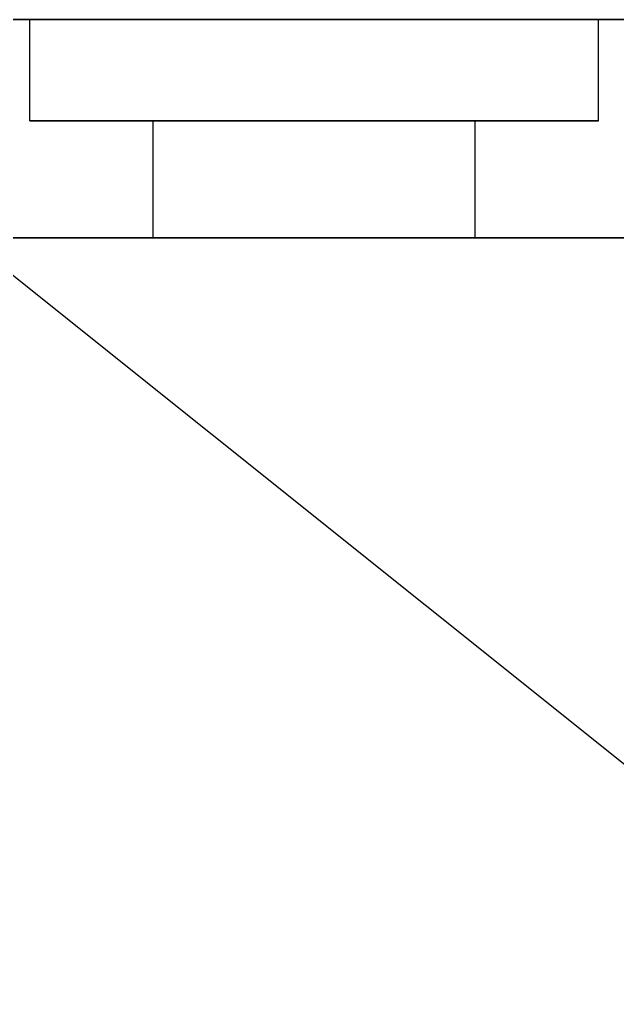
# Model space of a CAD drawing. Header units: inches. Extents: x 0.5 to 33.5, y 0.5 to 21.5.
# Drawn here: x 11.798 to 12.208, y 11.125 to 11.792 of the extents above; entities that cross this region are included whole.
import ezdxf

# ---------------------------------------------------------------- set-up
doc = ezdxf.new("R2010")
doc.units = ezdxf.units.IN
doc.header["$MEASUREMENT"] = 0

msp = doc.modelspace()

# ---------------------------------------------------------------- linework, layer by layer
at = {"layer": 'ANNOTATION'}
msp.add_line((11.57322, 11.79167), (12.40656, 11.125), dxfattribs=at)
at = {"layer": 'OUTLINE'}
for p, q in [((15.75, 11.79167), (11.75, 11.79167)), ((11.75, 11.79167), (15.75, 11.79167)), ((11.8047, 11.79167), (11.80494, 11.79167)), ((11.80494, 11.79167), (11.8047, 11.79167)), ((11.80494, 11.79167), (11.8047, 11.79167)), ((11.8047, 11.72192), (11.8047, 11.79167)), ((11.8047, 11.79167), (11.80494, 11.79167)), ((11.8047, 11.72192), (11.8047, 11.79167)), ((11.80494, 11.79167), (11.80564, 11.79167)), ((11.80564, 11.79167), (11.80494, 11.79167)), ((11.80564, 11.79167), (11.80494, 11.79167)), ((11.80494, 11.79167), (11.80564, 11.79167)), ((11.80564, 11.79167), (11.80681, 11.79167)), ((11.80681, 11.79167), (11.80564, 11.79167)), ((11.80681, 11.79167), (11.80564, 11.79167)), ((11.80564, 11.79167), (11.80681, 11.79167)), ((11.80681, 11.79167), (11.80845, 11.79167)), ((11.80845, 11.79167), (11.80681, 11.79167)), ((11.80845, 11.79167), (11.80681, 11.79167)), ((11.80681, 11.79167), (11.80845, 11.79167)), ((11.80845, 11.79167), (11.81055, 11.79167)), ((11.81055, 11.79167), (11.80845, 11.79167)), ((11.81055, 11.79167), (11.80845, 11.79167)), ((11.80845, 11.79167), (11.81055, 11.79167)), ((11.81055, 11.79167), (11.81311, 11.79167)), ((11.81311, 11.79167), (11.81055, 11.79167)), ((11.81311, 11.79167), (11.81055, 11.79167)), ((11.81055, 11.79167), (11.81311, 11.79167)), ((11.81311, 11.79167), (11.81612, 11.79167)), ((11.81612, 11.79167), (11.81311, 11.79167)), ((11.81612, 11.79167), (11.81311, 11.79167)), ((11.81311, 11.79167), (11.81612, 11.79167)), ((11.81612, 11.79167), (11.81957, 11.79167)), ((11.81957, 11.79167), (11.81612, 11.79167)), ((11.81957, 11.79167), (11.81612, 11.79167)), ((11.81612, 11.79167), (11.81957, 11.79167)), ((11.81957, 11.79167), (11.82345, 11.79167)), ((11.82345, 11.79167), (11.81957, 11.79167)), ((11.82345, 11.79167), (11.81957, 11.79167)), ((11.81957, 11.79167), (11.82345, 11.79167)), ((11.82345, 11.79167), (11.82776, 11.79167)), ((11.82776, 11.79167), (11.82345, 11.79167)), ((11.82776, 11.79167), (11.82345, 11.79167)), ((11.82345, 11.79167), (11.82776, 11.79167)), ((11.82776, 11.79167), (11.83249, 11.79167)), ((11.83249, 11.79167), (11.82776, 11.79167)), ((11.83249, 11.79167), (11.82776, 11.79167)), ((11.82776, 11.79167), (11.83249, 11.79167)), ((11.83249, 11.79167), (11.83761, 11.79167)), ((11.83761, 11.79167), (11.83249, 11.79167)), ((11.83761, 11.79167), (11.83249, 11.79167)), ((11.83249, 11.79167), (11.83761, 11.79167)), ((11.83761, 11.79167), (11.84313, 11.79167)), ((11.84313, 11.79167), (11.83761, 11.79167)), ((11.84313, 11.79167), (11.83761, 11.79167)), ((11.83761, 11.79167), (11.84313, 11.79167)), ((11.84313, 11.79167), (11.84903, 11.79167)), ((11.84903, 11.79167), (11.84313, 11.79167)), ((11.84903, 11.79167), (11.84313, 11.79167)), ((11.84313, 11.79167), (11.84903, 11.79167)), ((11.84903, 11.79167), (11.85529, 11.79167)), ((11.85529, 11.79167), (11.84903, 11.79167)), ((11.85529, 11.79167), (11.84903, 11.79167)), ((11.84903, 11.79167), (11.85529, 11.79167)), ((11.85529, 11.79167), (11.8619, 11.79167)), ((11.8619, 11.79167), (11.85529, 11.79167)), ((11.8619, 11.79167), (11.85529, 11.79167)), ((11.85529, 11.79167), (11.8619, 11.79167)), ((11.8619, 11.79167), (11.86884, 11.79167)), ((11.86884, 11.79167), (11.8619, 11.79167)), ((11.86884, 11.79167), (11.8619, 11.79167)), ((11.8619, 11.79167), (11.86884, 11.79167)), ((11.86884, 11.79167), (11.8761, 11.79167)), ((11.8761, 11.79167), (11.86884, 11.79167)), ((11.8761, 11.79167), (11.86884, 11.79167)), ((11.86884, 11.79167), (11.8761, 11.79167)), ((11.8761, 11.79167), (11.88366, 11.79167)), ((11.88366, 11.79167), (11.8761, 11.79167)), ((11.88366, 11.79167), (11.8761, 11.79167)), ((11.8761, 11.79167), (11.88366, 11.79167)), ((11.88366, 11.79167), (11.8915, 11.79167)), ((11.8915, 11.79167), (11.88366, 11.79167)), ((11.8915, 11.79167), (11.88366, 11.79167)), ((11.88366, 11.79167), (11.8915, 11.79167)), ((11.8915, 11.79167), (11.8996, 11.79167)), ((11.8996, 11.79167), (11.8915, 11.79167)), ((11.8996, 11.79167), (11.8915, 11.79167)), ((11.8915, 11.79167), (11.8996, 11.79167)), ((11.8996, 11.79167), (11.90794, 11.79167)), ((11.90794, 11.79167), (11.8996, 11.79167)), ((11.90794, 11.79167), (11.8996, 11.79167)), ((11.8996, 11.79167), (11.90794, 11.79167)), ((11.90794, 11.79167), (11.9165, 11.79167)), ((11.9165, 11.79167), (11.90794, 11.79167)), ((11.9165, 11.79167), (11.90794, 11.79167)), ((11.90794, 11.79167), (11.9165, 11.79167)), ((11.9165, 11.79167), (11.92526, 11.79167)), ((11.92526, 11.79167), (11.9165, 11.79167)), ((11.92526, 11.79167), (11.9165, 11.79167)), ((11.9165, 11.79167), (11.92526, 11.79167)), ((11.92526, 11.79167), (11.93421, 11.79167)), ((11.93421, 11.79167), (11.92526, 11.79167)), ((11.93421, 11.79167), (11.92526, 11.79167)), ((11.92526, 11.79167), (11.93421, 11.79167)), ((11.93421, 11.79167), (11.94331, 11.79167)), ((11.94331, 11.79167), (11.93421, 11.79167)), ((11.94331, 11.79167), (11.93421, 11.79167)), ((11.93421, 11.79167), (11.94331, 11.79167)), ((11.94331, 11.79167), (11.95255, 11.79167)), ((11.95255, 11.79167), (11.94331, 11.79167)), ((11.95255, 11.79167), (11.94331, 11.79167)), ((11.94331, 11.79167), (11.95255, 11.79167)), ((11.95255, 11.79167), (11.9619, 11.79167)), ((11.9619, 11.79167), (11.95255, 11.79167)), ((11.9619, 11.79167), (11.95255, 11.79167)), ((11.95255, 11.79167), (11.9619, 11.79167)), ((11.9619, 11.79167), (11.97134, 11.79167)), ((11.97134, 11.79167), (11.9619, 11.79167)), ((11.97134, 11.79167), (11.9619, 11.79167)), ((11.9619, 11.79167), (11.97134, 11.79167)), ((11.97134, 11.79167), (11.98086, 11.79167)), ((11.98086, 11.79167), (11.97134, 11.79167)), ((11.98086, 11.79167), (11.97134, 11.79167)), ((11.97134, 11.79167), (11.98086, 11.79167)), ((11.98086, 11.79167), (11.99042, 11.79167)), ((11.99042, 11.79167), (11.98086, 11.79167)), ((11.99042, 11.79167), (11.98086, 11.79167)), ((11.98086, 11.79167), (11.99042, 11.79167)), ((11.99042, 11.79167), (12, 11.79167)), ((12, 11.79167), (11.99042, 11.79167)), ((12, 11.79167), (11.99042, 11.79167)), ((11.99042, 11.79167), (12, 11.79167)), ((12, 11.79167), (12.00958, 11.79167)), ((12.00958, 11.79167), (12, 11.79167)), ((12.00958, 11.79167), (12, 11.79167)), ((12, 11.79167), (12.00958, 11.79167)), ((12.00958, 11.79167), (12.01914, 11.79167)), ((12.01914, 11.79167), (12.00958, 11.79167)), ((12.01914, 11.79167), (12.00958, 11.79167)), ((12.00958, 11.79167), (12.01914, 11.79167)), ((12.01914, 11.79167), (12.02866, 11.79167)), ((12.02866, 11.79167), (12.01914, 11.79167)), ((12.02866, 11.79167), (12.01914, 11.79167)), ((12.01914, 11.79167), (12.02866, 11.79167)), ((12.02866, 11.79167), (12.0381, 11.79167)), ((12.0381, 11.79167), (12.02866, 11.79167)), ((12.0381, 11.79167), (12.02866, 11.79167)), ((12.02866, 11.79167), (12.0381, 11.79167)), ((12.0381, 11.79167), (12.04745, 11.79167)), ((12.04745, 11.79167), (12.0381, 11.79167)), ((12.04745, 11.79167), (12.0381, 11.79167)), ((12.0381, 11.79167), (12.04745, 11.79167)), ((12.04745, 11.79167), (12.05669, 11.79167)), ((12.05669, 11.79167), (12.04745, 11.79167)), ((12.05669, 11.79167), (12.04745, 11.79167)), ((12.04745, 11.79167), (12.05669, 11.79167)), ((12.05669, 11.79167), (12.06579, 11.79167)), ((12.06579, 11.79167), (12.05669, 11.79167)), ((12.06579, 11.79167), (12.05669, 11.79167)), ((12.05669, 11.79167), (12.06579, 11.79167)), ((12.06579, 11.79167), (12.07474, 11.79167)), ((12.07474, 11.79167), (12.06579, 11.79167)), ((12.07474, 11.79167), (12.06579, 11.79167)), ((12.06579, 11.79167), (12.07474, 11.79167)), ((12.07474, 11.79167), (12.0835, 11.79167)), ((12.0835, 11.79167), (12.07474, 11.79167)), ((12.0835, 11.79167), (12.07474, 11.79167)), ((12.07474, 11.79167), (12.0835, 11.79167)), ((12.0835, 11.79167), (12.09206, 11.79167)), ((12.09206, 11.79167), (12.0835, 11.79167)), ((12.09206, 11.79167), (12.0835, 11.79167)), ((12.0835, 11.79167), (12.09206, 11.79167)), ((12.09206, 11.79167), (12.1004, 11.79167)), ((12.1004, 11.79167), (12.09206, 11.79167)), ((12.1004, 11.79167), (12.09206, 11.79167)), ((12.09206, 11.79167), (12.1004, 11.79167)), ((12.1004, 11.79167), (12.1085, 11.79167)), ((12.1085, 11.79167), (12.1004, 11.79167)), ((12.1085, 11.79167), (12.1004, 11.79167)), ((12.1004, 11.79167), (12.1085, 11.79167)), ((12.1085, 11.79167), (12.11634, 11.79167)), ((12.11634, 11.79167), (12.1085, 11.79167)), ((12.11634, 11.79167), (12.1085, 11.79167)), ((12.1085, 11.79167), (12.11634, 11.79167)), ((12.11634, 11.79167), (12.1239, 11.79167)), ((12.1239, 11.79167), (12.11634, 11.79167)), ((12.1239, 11.79167), (12.11634, 11.79167)), ((12.11634, 11.79167), (12.1239, 11.79167)), ((12.1239, 11.79167), (12.13116, 11.79167)), ((12.13116, 11.79167), (12.1239, 11.79167)), ((12.13116, 11.79167), (12.1239, 11.79167)), ((12.1239, 11.79167), (12.13116, 11.79167)), ((12.13116, 11.79167), (12.1381, 11.79167)), ((12.1381, 11.79167), (12.13116, 11.79167)), ((12.1381, 11.79167), (12.13116, 11.79167)), ((12.13116, 11.79167), (12.1381, 11.79167)), ((12.1381, 11.79167), (12.14471, 11.79167)), ((12.14471, 11.79167), (12.1381, 11.79167)), ((12.14471, 11.79167), (12.1381, 11.79167)), ((12.1381, 11.79167), (12.14471, 11.79167)), ((12.14471, 11.79167), (12.15097, 11.79167)), ((12.15097, 11.79167), (12.14471, 11.79167)), ((12.15097, 11.79167), (12.14471, 11.79167)), ((12.14471, 11.79167), (12.15097, 11.79167)), ((12.15097, 11.79167), (12.15687, 11.79167)), ((12.15687, 11.79167), (12.15097, 11.79167)), ((12.15687, 11.79167), (12.15097, 11.79167)), ((12.15097, 11.79167), (12.15687, 11.79167)), ((12.15687, 11.79167), (12.16239, 11.79167)), ((12.16239, 11.79167), (12.15687, 11.79167)), ((12.16239, 11.79167), (12.15687, 11.79167)), ((12.15687, 11.79167), (12.16239, 11.79167)), ((12.16239, 11.79167), (12.16751, 11.79167)), ((12.16751, 11.79167), (12.16239, 11.79167)), ((12.16751, 11.79167), (12.16239, 11.79167)), ((12.16239, 11.79167), (12.16751, 11.79167)), ((12.16751, 11.79167), (12.17224, 11.79167)), ((12.17224, 11.79167), (12.16751, 11.79167)), ((12.17224, 11.79167), (12.16751, 11.79167)), ((12.16751, 11.79167), (12.17224, 11.79167)), ((12.17224, 11.79167), (12.17655, 11.79167)), ((12.17655, 11.79167), (12.17224, 11.79167)), ((12.17655, 11.79167), (12.17224, 11.79167)), ((12.17224, 11.79167), (12.17655, 11.79167)), ((12.17655, 11.79167), (12.18043, 11.79167)), ((12.18043, 11.79167), (12.17655, 11.79167)), ((12.18043, 11.79167), (12.17655, 11.79167)), ((12.17655, 11.79167), (12.18043, 11.79167)), ((12.18043, 11.79167), (12.18388, 11.79167)), ((12.18388, 11.79167), (12.18043, 11.79167)), ((12.18388, 11.79167), (12.18043, 11.79167)), ((12.18043, 11.79167), (12.18388, 11.79167)), ((12.18388, 11.79167), (12.18689, 11.79167)), ((12.18689, 11.79167), (12.18388, 11.79167)), ((12.18689, 11.79167), (12.18388, 11.79167)), ((12.18388, 11.79167), (12.18689, 11.79167)), ((12.18689, 11.79167), (12.18945, 11.79167)), ((12.18945, 11.79167), (12.18689, 11.79167)), ((12.18945, 11.79167), (12.18689, 11.79167)), ((12.18689, 11.79167), (12.18945, 11.79167)), ((12.18945, 11.79167), (12.19155, 11.79167)), ((12.19155, 11.79167), (12.18945, 11.79167)), ((12.19155, 11.79167), (12.18945, 11.79167)), ((12.18945, 11.79167), (12.19155, 11.79167)), ((12.19155, 11.79167), (12.19319, 11.79167)), ((12.19319, 11.79167), (12.19155, 11.79167)), ((12.19319, 11.79167), (12.19155, 11.79167)), ((12.19155, 11.79167), (12.19319, 11.79167)), ((12.19319, 11.79167), (12.19436, 11.79167)), ((12.19436, 11.79167), (12.19319, 11.79167)), ((12.19436, 11.79167), (12.19319, 11.79167)), ((12.19319, 11.79167), (12.19436, 11.79167)), ((12.19436, 11.79167), (12.19506, 11.79167)), ((12.19506, 11.79167), (12.19436, 11.79167)), ((12.19506, 11.79167), (12.19436, 11.79167)), ((12.19436, 11.79167), (12.19506, 11.79167)), ((12.19506, 11.79167), (12.1953, 11.79167)), ((12.1953, 11.79167), (12.19506, 11.79167)), ((12.1953, 11.79167), (12.19506, 11.79167)), ((12.19506, 11.79167), (12.1953, 11.79167)), ((12.1953, 11.72192), (12.1953, 11.79167)), ((12.1953, 11.72192), (12.1953, 11.79167)), ((11.8047, 11.72192), (11.80494, 11.72192)), ((11.8047, 11.72192), (11.80494, 11.72192)), ((11.80494, 11.72192), (11.8047, 11.72192)), ((11.80494, 11.72192), (11.8047, 11.72192)), ((11.80494, 11.72192), (11.80564, 11.72192)), ((11.80494, 11.72192), (11.80564, 11.72192)), ((11.80564, 11.72192), (11.80494, 11.72192)), ((11.80564, 11.72192), (11.80494, 11.72192)), ((11.80564, 11.72192), (11.80681, 11.72192)), ((11.80564, 11.72192), (11.80681, 11.72192)), ((11.80681, 11.72192), (11.80564, 11.72192)), ((11.80681, 11.72192), (11.80564, 11.72192)), ((11.80681, 11.72192), (11.80845, 11.72192)), ((11.80681, 11.72192), (11.80845, 11.72192)), ((11.80845, 11.72192), (11.80681, 11.72192)), ((11.80845, 11.72192), (11.80681, 11.72192)), ((11.80845, 11.72192), (11.81055, 11.72192)), ((11.80845, 11.72192), (11.81055, 11.72192)), ((11.81055, 11.72192), (11.80845, 11.72192)), ((11.81055, 11.72192), (11.80845, 11.72192)), ((11.81055, 11.72192), (11.81311, 11.72192)), ((11.81055, 11.72192), (11.81311, 11.72192)), ((11.81311, 11.72192), (11.81055, 11.72192)), ((11.81311, 11.72192), (11.81055, 11.72192)), ((11.81311, 11.72192), (11.81612, 11.72192)), ((11.81311, 11.72192), (11.81612, 11.72192)), ((11.81612, 11.72192), (11.81311, 11.72192)), ((11.81612, 11.72192), (11.81311, 11.72192)), ((11.81612, 11.72192), (11.81957, 11.72192)), ((11.81612, 11.72192), (11.81957, 11.72192)), ((11.81957, 11.72192), (11.81612, 11.72192)), ((11.81957, 11.72192), (11.81612, 11.72192)), ((11.81957, 11.72192), (11.82345, 11.72192)), ((11.81957, 11.72192), (11.82345, 11.72192)), ((11.82345, 11.72192), (11.81957, 11.72192)), ((11.82345, 11.72192), (11.81957, 11.72192)), ((11.82345, 11.72192), (11.82776, 11.72192)), ((11.82345, 11.72192), (11.82776, 11.72192)), ((11.82776, 11.72192), (11.82345, 11.72192)), ((11.82776, 11.72192), (11.82345, 11.72192)), ((11.82776, 11.72192), (11.83249, 11.72192)), ((11.82776, 11.72192), (11.83249, 11.72192)), ((11.83249, 11.72192), (11.82776, 11.72192)), ((11.83249, 11.72192), (11.82776, 11.72192)), ((11.83249, 11.72192), (11.83761, 11.72192)), ((11.83249, 11.72192), (11.83761, 11.72192)), ((11.83761, 11.72192), (11.83249, 11.72192)), ((11.83761, 11.72192), (11.83249, 11.72192)), ((11.83761, 11.72192), (11.84313, 11.72192)), ((11.83761, 11.72192), (11.84313, 11.72192)), ((11.84313, 11.72192), (11.83761, 11.72192)), ((11.84313, 11.72192), (11.83761, 11.72192)), ((11.84313, 11.72192), (11.84903, 11.72192)), ((11.84313, 11.72192), (11.84903, 11.72192)), ((11.84903, 11.72192), (11.84313, 11.72192)), ((11.84903, 11.72192), (11.84313, 11.72192)), ((11.84903, 11.72192), (11.85529, 11.72192)), ((11.84903, 11.72192), (11.85529, 11.72192)), ((11.85529, 11.72192), (11.84903, 11.72192)), ((11.85529, 11.72192), (11.84903, 11.72192)), ((11.85529, 11.72192), (11.8619, 11.72192)), ((11.85529, 11.72192), (11.8619, 11.72192)), ((11.8619, 11.72192), (11.85529, 11.72192)), ((11.8619, 11.72192), (11.85529, 11.72192)), ((11.8619, 11.72192), (11.86884, 11.72192)), ((11.8619, 11.72192), (11.86884, 11.72192)), ((11.86884, 11.72192), (11.8619, 11.72192)), ((11.86884, 11.72192), (11.8619, 11.72192)), ((11.86884, 11.72192), (11.8761, 11.72192)), ((11.86884, 11.72192), (11.8761, 11.72192)), ((11.8761, 11.72192), (11.86884, 11.72192)), ((11.8761, 11.72192), (11.86884, 11.72192)), ((11.8761, 11.72192), (11.88366, 11.72192)), ((11.8761, 11.72192), (11.88366, 11.72192)), ((11.88366, 11.72192), (11.8761, 11.72192)), ((11.88366, 11.72192), (11.8761, 11.72192)), ((11.88366, 11.72192), (11.8915, 11.72192)), ((11.88366, 11.72192), (11.8915, 11.72192)), ((11.8915, 11.72192), (11.88366, 11.72192)), ((11.8915, 11.72192), (11.88366, 11.72192)), ((11.8895, 11.64167), (11.8895, 11.72192)), ((11.8895, 11.72192), (11.88963, 11.72192)), ((11.8895, 11.72192), (11.88963, 11.72192)), ((11.8895, 11.64167), (11.8895, 11.72192)), ((11.88963, 11.72192), (11.8895, 11.72192)), ((11.88963, 11.72192), (11.8895, 11.72192)), ((11.88963, 11.72192), (11.89003, 11.72192)), ((11.88963, 11.72192), (11.89003, 11.72192)), ((11.89003, 11.72192), (11.88963, 11.72192)), ((11.89003, 11.72192), (11.88963, 11.72192)), ((11.89003, 11.72192), (11.8907, 11.72192)), ((11.89003, 11.72192), (11.8907, 11.72192)), ((11.8907, 11.72192), (11.89003, 11.72192)), ((11.8907, 11.72192), (11.89003, 11.72192)), ((11.8907, 11.72192), (11.89162, 11.72192)), ((11.8907, 11.72192), (11.89162, 11.72192)), ((11.89162, 11.72192), (11.8907, 11.72192)), ((11.89162, 11.72192), (11.8907, 11.72192)), ((11.8915, 11.72192), (11.8996, 11.72192)), ((11.8915, 11.72192), (11.8996, 11.72192)), ((11.8996, 11.72192), (11.8915, 11.72192)), ((11.8996, 11.72192), (11.8915, 11.72192)), ((11.89162, 11.72192), (11.89281, 11.72192)), ((11.89162, 11.72192), (11.89281, 11.72192)), ((11.89281, 11.72192), (11.89162, 11.72192)), ((11.89281, 11.72192), (11.89162, 11.72192)), ((11.89281, 11.72192), (11.89426, 11.72192)), ((11.89281, 11.72192), (11.89426, 11.72192)), ((11.89426, 11.72192), (11.89281, 11.72192)), ((11.89426, 11.72192), (11.89281, 11.72192)), ((11.89426, 11.72192), (11.89596, 11.72192)), ((11.89426, 11.72192), (11.89596, 11.72192)), ((11.89596, 11.72192), (11.89426, 11.72192)), ((11.89596, 11.72192), (11.89426, 11.72192)), ((11.89596, 11.72192), (11.89791, 11.72192)), ((11.89596, 11.72192), (11.89791, 11.72192)), ((11.89791, 11.72192), (11.89596, 11.72192)), ((11.89791, 11.72192), (11.89596, 11.72192)), ((11.89791, 11.72192), (11.90011, 11.72192)), ((11.89791, 11.72192), (11.90011, 11.72192)), ((11.90011, 11.72192), (11.89791, 11.72192)), ((11.90011, 11.72192), (11.89791, 11.72192)), ((11.8996, 11.72192), (11.90794, 11.72192)), ((11.8996, 11.72192), (11.90794, 11.72192)), ((11.90794, 11.72192), (11.8996, 11.72192)), ((11.90794, 11.72192), (11.8996, 11.72192)), ((11.90011, 11.72192), (11.90255, 11.72192)), ((11.90011, 11.72192), (11.90255, 11.72192)), ((11.90255, 11.72192), (11.90011, 11.72192)), ((11.90255, 11.72192), (11.90011, 11.72192)), ((11.90255, 11.72192), (11.90522, 11.72192)), ((11.90255, 11.72192), (11.90522, 11.72192)), ((11.90522, 11.72192), (11.90255, 11.72192)), ((11.90522, 11.72192), (11.90255, 11.72192)), ((11.90522, 11.72192), (11.90812, 11.72192)), ((11.90522, 11.72192), (11.90812, 11.72192)), ((11.90812, 11.72192), (11.90522, 11.72192)), ((11.90812, 11.72192), (11.90522, 11.72192)), ((11.90794, 11.72192), (11.9165, 11.72192)), ((11.90794, 11.72192), (11.9165, 11.72192)), ((11.9165, 11.72192), (11.90794, 11.72192)), ((11.9165, 11.72192), (11.90794, 11.72192)), ((11.90812, 11.72192), (11.91125, 11.72192)), ((11.90812, 11.72192), (11.91125, 11.72192)), ((11.91125, 11.72192), (11.90812, 11.72192)), ((11.91125, 11.72192), (11.90812, 11.72192)), ((11.91125, 11.72192), (11.91458, 11.72192)), ((11.91125, 11.72192), (11.91458, 11.72192)), ((11.91458, 11.72192), (11.91125, 11.72192)), ((11.91458, 11.72192), (11.91125, 11.72192)), ((11.91458, 11.72192), (11.91812, 11.72192)), ((11.91458, 11.72192), (11.91812, 11.72192)), ((11.91812, 11.72192), (11.91458, 11.72192)), ((11.91812, 11.72192), (11.91458, 11.72192)), ((11.9165, 11.72192), (11.92526, 11.72192)), ((11.9165, 11.72192), (11.92526, 11.72192)), ((11.92526, 11.72192), (11.9165, 11.72192)), ((11.92526, 11.72192), (11.9165, 11.72192)), ((11.91812, 11.72192), (11.92186, 11.72192)), ((11.91812, 11.72192), (11.92186, 11.72192)), ((11.92186, 11.72192), (11.91812, 11.72192)), ((11.92186, 11.72192), (11.91812, 11.72192)), ((11.92186, 11.72192), (11.92579, 11.72192)), ((11.92186, 11.72192), (11.92579, 11.72192)), ((11.92579, 11.72192), (11.92186, 11.72192)), ((11.92579, 11.72192), (11.92186, 11.72192)), ((11.92526, 11.72192), (11.93421, 11.72192)), ((11.92526, 11.72192), (11.93421, 11.72192)), ((11.93421, 11.72192), (11.92526, 11.72192)), ((11.93421, 11.72192), (11.92526, 11.72192)), ((11.92579, 11.72192), (11.9299, 11.72192)), ((11.92579, 11.72192), (11.9299, 11.72192)), ((11.9299, 11.72192), (11.92579, 11.72192)), ((11.9299, 11.72192), (11.92579, 11.72192)), ((11.9299, 11.72192), (11.93418, 11.72192)), ((11.9299, 11.72192), (11.93418, 11.72192)), ((11.93418, 11.72192), (11.9299, 11.72192)), ((11.93418, 11.72192), (11.9299, 11.72192)), ((11.93418, 11.72192), (11.93861, 11.72192)), ((11.93418, 11.72192), (11.93861, 11.72192)), ((11.93861, 11.72192), (11.93418, 11.72192)), ((11.93861, 11.72192), (11.93418, 11.72192)), ((11.93421, 11.72192), (11.94331, 11.72192)), ((11.93421, 11.72192), (11.94331, 11.72192)), ((11.94331, 11.72192), (11.93421, 11.72192)), ((11.94331, 11.72192), (11.93421, 11.72192)), ((11.93861, 11.72192), (11.94319, 11.72192)), ((11.93861, 11.72192), (11.94319, 11.72192)), ((11.94319, 11.72192), (11.93861, 11.72192)), ((11.94319, 11.72192), (11.93861, 11.72192)), ((11.94319, 11.72192), (11.94791, 11.72192)), ((11.94319, 11.72192), (11.94791, 11.72192)), ((11.94791, 11.72192), (11.94319, 11.72192)), ((11.94791, 11.72192), (11.94319, 11.72192)), ((11.94331, 11.72192), (11.95255, 11.72192)), ((11.94331, 11.72192), (11.95255, 11.72192)), ((11.95255, 11.72192), (11.94331, 11.72192)), ((11.95255, 11.72192), (11.94331, 11.72192)), ((11.94791, 11.72192), (11.95276, 11.72192)), ((11.94791, 11.72192), (11.95276, 11.72192)), ((11.95276, 11.72192), (11.94791, 11.72192)), ((11.95276, 11.72192), (11.94791, 11.72192)), ((11.95255, 11.72192), (11.9619, 11.72192)), ((11.95255, 11.72192), (11.9619, 11.72192)), ((11.9619, 11.72192), (11.95255, 11.72192)), ((11.9619, 11.72192), (11.95255, 11.72192)), ((11.95276, 11.72192), (11.95771, 11.72192)), ((11.95276, 11.72192), (11.95771, 11.72192)), ((11.95771, 11.72192), (11.95276, 11.72192)), ((11.95771, 11.72192), (11.95276, 11.72192)), ((11.95771, 11.72192), (11.96277, 11.72192)), ((11.95771, 11.72192), (11.96277, 11.72192)), ((11.96277, 11.72192), (11.95771, 11.72192)), ((11.96277, 11.72192), (11.95771, 11.72192)), ((11.9619, 11.72192), (11.97134, 11.72192)), ((11.9619, 11.72192), (11.97134, 11.72192)), ((11.97134, 11.72192), (11.9619, 11.72192)), ((11.97134, 11.72192), (11.9619, 11.72192)), ((11.96277, 11.72192), (11.96792, 11.72192)), ((11.96277, 11.72192), (11.96792, 11.72192)), ((11.96792, 11.72192), (11.96277, 11.72192)), ((11.96792, 11.72192), (11.96277, 11.72192)), ((11.96792, 11.72192), (11.97315, 11.72192)), ((11.96792, 11.72192), (11.97315, 11.72192)), ((11.97315, 11.72192), (11.96792, 11.72192)), ((11.97315, 11.72192), (11.96792, 11.72192)), ((11.97134, 11.72192), (11.98086, 11.72192)), ((11.97134, 11.72192), (11.98086, 11.72192)), ((11.98086, 11.72192), (11.97134, 11.72192)), ((11.98086, 11.72192), (11.97134, 11.72192)), ((11.97315, 11.72192), (11.97844, 11.72192)), ((11.97315, 11.72192), (11.97844, 11.72192)), ((11.97844, 11.72192), (11.97315, 11.72192)), ((11.97844, 11.72192), (11.97315, 11.72192)), ((11.97844, 11.72192), (11.98379, 11.72192)), ((11.97844, 11.72192), (11.98379, 11.72192)), ((11.98379, 11.72192), (11.97844, 11.72192)), ((11.98379, 11.72192), (11.97844, 11.72192)), ((11.98086, 11.72192), (11.99042, 11.72192)), ((11.98086, 11.72192), (11.99042, 11.72192)), ((11.99042, 11.72192), (11.98086, 11.72192)), ((11.99042, 11.72192), (11.98086, 11.72192)), ((11.98379, 11.72192), (11.98917, 11.72192)), ((11.98379, 11.72192), (11.98917, 11.72192)), ((11.98917, 11.72192), (11.98379, 11.72192)), ((11.98917, 11.72192), (11.98379, 11.72192)), ((11.98917, 11.72192), (11.99458, 11.72192)), ((11.98917, 11.72192), (11.99458, 11.72192)), ((11.99458, 11.72192), (11.98917, 11.72192)), ((11.99458, 11.72192), (11.98917, 11.72192)), ((11.99042, 11.72192), (12, 11.72192)), ((11.99042, 11.72192), (12, 11.72192)), ((12, 11.72192), (11.99042, 11.72192)), ((12, 11.72192), (11.99042, 11.72192)), ((11.99458, 11.72192), (12, 11.72192)), ((11.99458, 11.72192), (12, 11.72192)), ((12, 11.72192), (11.99458, 11.72192)), ((12, 11.72192), (11.99458, 11.72192)), ((12, 11.72192), (12.00958, 11.72192)), ((12, 11.72192), (12.00542, 11.72192)), ((12, 11.72192), (12.00958, 11.72192)), ((12.00958, 11.72192), (12, 11.72192)), ((12, 11.72192), (12.00542, 11.72192)), ((12.00542, 11.72192), (12, 11.72192)), ((12.00958, 11.72192), (12, 11.72192)), ((12.00542, 11.72192), (12, 11.72192)), ((12.00542, 11.72192), (12.01083, 11.72192)), ((12.00542, 11.72192), (12.01083, 11.72192)), ((12.01083, 11.72192), (12.00542, 11.72192)), ((12.01083, 11.72192), (12.00542, 11.72192)), ((12.00958, 11.72192), (12.01914, 11.72192)), ((12.00958, 11.72192), (12.01914, 11.72192)), ((12.01914, 11.72192), (12.00958, 11.72192)), ((12.01914, 11.72192), (12.00958, 11.72192)), ((12.01083, 11.72192), (12.01621, 11.72192)), ((12.01083, 11.72192), (12.01621, 11.72192)), ((12.01621, 11.72192), (12.01083, 11.72192)), ((12.01621, 11.72192), (12.01083, 11.72192)), ((12.01621, 11.72192), (12.02156, 11.72192)), ((12.01621, 11.72192), (12.02156, 11.72192)), ((12.02156, 11.72192), (12.01621, 11.72192)), ((12.02156, 11.72192), (12.01621, 11.72192)), ((12.01914, 11.72192), (12.02866, 11.72192)), ((12.01914, 11.72192), (12.02866, 11.72192)), ((12.02866, 11.72192), (12.01914, 11.72192)), ((12.02866, 11.72192), (12.01914, 11.72192)), ((12.02156, 11.72192), (12.02685, 11.72192)), ((12.02156, 11.72192), (12.02685, 11.72192)), ((12.02685, 11.72192), (12.02156, 11.72192)), ((12.02685, 11.72192), (12.02156, 11.72192)), ((12.02685, 11.72192), (12.03208, 11.72192)), ((12.02685, 11.72192), (12.03208, 11.72192)), ((12.03208, 11.72192), (12.02685, 11.72192)), ((12.03208, 11.72192), (12.02685, 11.72192)), ((12.02866, 11.72192), (12.0381, 11.72192)), ((12.02866, 11.72192), (12.0381, 11.72192)), ((12.0381, 11.72192), (12.02866, 11.72192)), ((12.0381, 11.72192), (12.02866, 11.72192)), ((12.03208, 11.72192), (12.03723, 11.72192)), ((12.03208, 11.72192), (12.03723, 11.72192)), ((12.03723, 11.72192), (12.03208, 11.72192)), ((12.03723, 11.72192), (12.03208, 11.72192)), ((12.03723, 11.72192), (12.04229, 11.72192)), ((12.03723, 11.72192), (12.04229, 11.72192)), ((12.04229, 11.72192), (12.03723, 11.72192)), ((12.04229, 11.72192), (12.03723, 11.72192)), ((12.0381, 11.72192), (12.04745, 11.72192)), ((12.0381, 11.72192), (12.04745, 11.72192)), ((12.04745, 11.72192), (12.0381, 11.72192)), ((12.04745, 11.72192), (12.0381, 11.72192)), ((12.04229, 11.72192), (12.04724, 11.72192)), ((12.04229, 11.72192), (12.04724, 11.72192)), ((12.04724, 11.72192), (12.04229, 11.72192)), ((12.04724, 11.72192), (12.04229, 11.72192)), ((12.04724, 11.72192), (12.05209, 11.72192)), ((12.04724, 11.72192), (12.05209, 11.72192)), ((12.05209, 11.72192), (12.04724, 11.72192)), ((12.05209, 11.72192), (12.04724, 11.72192)), ((12.04745, 11.72192), (12.05669, 11.72192)), ((12.04745, 11.72192), (12.05669, 11.72192)), ((12.05669, 11.72192), (12.04745, 11.72192)), ((12.05669, 11.72192), (12.04745, 11.72192)), ((12.05209, 11.72192), (12.05681, 11.72192)), ((12.05209, 11.72192), (12.05681, 11.72192)), ((12.05681, 11.72192), (12.05209, 11.72192)), ((12.05681, 11.72192), (12.05209, 11.72192)), ((12.05669, 11.72192), (12.06579, 11.72192)), ((12.05669, 11.72192), (12.06579, 11.72192)), ((12.06579, 11.72192), (12.05669, 11.72192)), ((12.06579, 11.72192), (12.05669, 11.72192)), ((12.05681, 11.72192), (12.06139, 11.72192)), ((12.05681, 11.72192), (12.06139, 11.72192)), ((12.06139, 11.72192), (12.05681, 11.72192)), ((12.06139, 11.72192), (12.05681, 11.72192)), ((12.06139, 11.72192), (12.06582, 11.72192)), ((12.06139, 11.72192), (12.06582, 11.72192)), ((12.06582, 11.72192), (12.06139, 11.72192)), ((12.06582, 11.72192), (12.06139, 11.72192)), ((12.06579, 11.72192), (12.07474, 11.72192)), ((12.06579, 11.72192), (12.07474, 11.72192)), ((12.07474, 11.72192), (12.06579, 11.72192)), ((12.07474, 11.72192), (12.06579, 11.72192)), ((12.06582, 11.72192), (12.0701, 11.72192)), ((12.06582, 11.72192), (12.0701, 11.72192)), ((12.0701, 11.72192), (12.06582, 11.72192)), ((12.0701, 11.72192), (12.06582, 11.72192)), ((12.0701, 11.72192), (12.07421, 11.72192)), ((12.0701, 11.72192), (12.07421, 11.72192)), ((12.07421, 11.72192), (12.0701, 11.72192)), ((12.07421, 11.72192), (12.0701, 11.72192)), ((12.07421, 11.72192), (12.07814, 11.72192)), ((12.07421, 11.72192), (12.07814, 11.72192)), ((12.07814, 11.72192), (12.07421, 11.72192)), ((12.07814, 11.72192), (12.07421, 11.72192)), ((12.07474, 11.72192), (12.0835, 11.72192)), ((12.07474, 11.72192), (12.0835, 11.72192)), ((12.0835, 11.72192), (12.07474, 11.72192)), ((12.0835, 11.72192), (12.07474, 11.72192)), ((12.07814, 11.72192), (12.08188, 11.72192)), ((12.07814, 11.72192), (12.08188, 11.72192)), ((12.08188, 11.72192), (12.07814, 11.72192)), ((12.08188, 11.72192), (12.07814, 11.72192)), ((12.08188, 11.72192), (12.08542, 11.72192)), ((12.08188, 11.72192), (12.08542, 11.72192)), ((12.08542, 11.72192), (12.08188, 11.72192)), ((12.08542, 11.72192), (12.08188, 11.72192)), ((12.0835, 11.72192), (12.09206, 11.72192)), ((12.0835, 11.72192), (12.09206, 11.72192)), ((12.09206, 11.72192), (12.0835, 11.72192)), ((12.09206, 11.72192), (12.0835, 11.72192)), ((12.08542, 11.72192), (12.08875, 11.72192)), ((12.08542, 11.72192), (12.08875, 11.72192)), ((12.08875, 11.72192), (12.08542, 11.72192)), ((12.08875, 11.72192), (12.08542, 11.72192)), ((12.08875, 11.72192), (12.09188, 11.72192)), ((12.08875, 11.72192), (12.09188, 11.72192)), ((12.09188, 11.72192), (12.08875, 11.72192)), ((12.09188, 11.72192), (12.08875, 11.72192)), ((12.09188, 11.72192), (12.09478, 11.72192)), ((12.09188, 11.72192), (12.09478, 11.72192)), ((12.09478, 11.72192), (12.09188, 11.72192)), ((12.09478, 11.72192), (12.09188, 11.72192)), ((12.09206, 11.72192), (12.1004, 11.72192)), ((12.09206, 11.72192), (12.1004, 11.72192)), ((12.1004, 11.72192), (12.09206, 11.72192)), ((12.1004, 11.72192), (12.09206, 11.72192)), ((12.09478, 11.72192), (12.09745, 11.72192)), ((12.09478, 11.72192), (12.09745, 11.72192)), ((12.09745, 11.72192), (12.09478, 11.72192)), ((12.09745, 11.72192), (12.09478, 11.72192)), ((12.09745, 11.72192), (12.09989, 11.72192)), ((12.09745, 11.72192), (12.09989, 11.72192)), ((12.09989, 11.72192), (12.09745, 11.72192)), ((12.09989, 11.72192), (12.09745, 11.72192)), ((12.09989, 11.72192), (12.10209, 11.72192)), ((12.09989, 11.72192), (12.10209, 11.72192)), ((12.10209, 11.72192), (12.09989, 11.72192)), ((12.10209, 11.72192), (12.09989, 11.72192)), ((12.1004, 11.72192), (12.1085, 11.72192)), ((12.1004, 11.72192), (12.1085, 11.72192)), ((12.1085, 11.72192), (12.1004, 11.72192)), ((12.1085, 11.72192), (12.1004, 11.72192)), ((12.10209, 11.72192), (12.10404, 11.72192)), ((12.10209, 11.72192), (12.10404, 11.72192)), ((12.10404, 11.72192), (12.10209, 11.72192)), ((12.10404, 11.72192), (12.10209, 11.72192)), ((12.10404, 11.72192), (12.10574, 11.72192)), ((12.10404, 11.72192), (12.10574, 11.72192)), ((12.10574, 11.72192), (12.10404, 11.72192)), ((12.10574, 11.72192), (12.10404, 11.72192)), ((12.10574, 11.72192), (12.10719, 11.72192)), ((12.10574, 11.72192), (12.10719, 11.72192)), ((12.10719, 11.72192), (12.10574, 11.72192)), ((12.10719, 11.72192), (12.10574, 11.72192)), ((12.10719, 11.72192), (12.10838, 11.72192)), ((12.10719, 11.72192), (12.10838, 11.72192)), ((12.10838, 11.72192), (12.10719, 11.72192)), ((12.10838, 11.72192), (12.10719, 11.72192)), ((12.10838, 11.72192), (12.1093, 11.72192)), ((12.10838, 11.72192), (12.1093, 11.72192)), ((12.1093, 11.72192), (12.10838, 11.72192)), ((12.1093, 11.72192), (12.10838, 11.72192)), ((12.1085, 11.72192), (12.11634, 11.72192)), ((12.1085, 11.72192), (12.11634, 11.72192)), ((12.11634, 11.72192), (12.1085, 11.72192)), ((12.11634, 11.72192), (12.1085, 11.72192)), ((12.1093, 11.72192), (12.10997, 11.72192)), ((12.1093, 11.72192), (12.10997, 11.72192)), ((12.10997, 11.72192), (12.1093, 11.72192)), ((12.10997, 11.72192), (12.1093, 11.72192)), ((12.10997, 11.72192), (12.11037, 11.72192)), ((12.10997, 11.72192), (12.11037, 11.72192)), ((12.11037, 11.72192), (12.10997, 11.72192)), ((12.11037, 11.72192), (12.10997, 11.72192)), ((12.11037, 11.72192), (12.1105, 11.72192)), ((12.11037, 11.72192), (12.1105, 11.72192)), ((12.1105, 11.72192), (12.11037, 11.72192)), ((12.1105, 11.72192), (12.11037, 11.72192)), ((12.1105, 11.64167), (12.1105, 11.72192)), ((12.1105, 11.64167), (12.1105, 11.72192)), ((12.11634, 11.72192), (12.1239, 11.72192)), ((12.11634, 11.72192), (12.1239, 11.72192)), ((12.1239, 11.72192), (12.11634, 11.72192)), ((12.1239, 11.72192), (12.11634, 11.72192)), ((12.1239, 11.72192), (12.13116, 11.72192)), ((12.1239, 11.72192), (12.13116, 11.72192)), ((12.13116, 11.72192), (12.1239, 11.72192)), ((12.13116, 11.72192), (12.1239, 11.72192)), ((12.13116, 11.72192), (12.1381, 11.72192)), ((12.13116, 11.72192), (12.1381, 11.72192)), ((12.1381, 11.72192), (12.13116, 11.72192)), ((12.1381, 11.72192), (12.13116, 11.72192)), ((12.1381, 11.72192), (12.14471, 11.72192)), ((12.1381, 11.72192), (12.14471, 11.72192)), ((12.14471, 11.72192), (12.1381, 11.72192)), ((12.14471, 11.72192), (12.1381, 11.72192)), ((12.14471, 11.72192), (12.15097, 11.72192)), ((12.14471, 11.72192), (12.15097, 11.72192)), ((12.15097, 11.72192), (12.14471, 11.72192)), ((12.15097, 11.72192), (12.14471, 11.72192)), ((12.15097, 11.72192), (12.15687, 11.72192)), ((12.15097, 11.72192), (12.15687, 11.72192)), ((12.15687, 11.72192), (12.15097, 11.72192)), ((12.15687, 11.72192), (12.15097, 11.72192)), ((12.15687, 11.72192), (12.16239, 11.72192)), ((12.15687, 11.72192), (12.16239, 11.72192)), ((12.16239, 11.72192), (12.15687, 11.72192)), ((12.16239, 11.72192), (12.15687, 11.72192)), ((12.16239, 11.72192), (12.16751, 11.72192)), ((12.16239, 11.72192), (12.16751, 11.72192)), ((12.16751, 11.72192), (12.16239, 11.72192)), ((12.16751, 11.72192), (12.16239, 11.72192)), ((12.16751, 11.72192), (12.17224, 11.72192)), ((12.16751, 11.72192), (12.17224, 11.72192)), ((12.17224, 11.72192), (12.16751, 11.72192)), ((12.17224, 11.72192), (12.16751, 11.72192)), ((12.17224, 11.72192), (12.17655, 11.72192)), ((12.17224, 11.72192), (12.17655, 11.72192)), ((12.17655, 11.72192), (12.17224, 11.72192)), ((12.17655, 11.72192), (12.17224, 11.72192)), ((12.17655, 11.72192), (12.18043, 11.72192)), ((12.17655, 11.72192), (12.18043, 11.72192)), ((12.18043, 11.72192), (12.17655, 11.72192)), ((12.18043, 11.72192), (12.17655, 11.72192)), ((12.18043, 11.72192), (12.18388, 11.72192)), ((12.18043, 11.72192), (12.18388, 11.72192)), ((12.18388, 11.72192), (12.18043, 11.72192)), ((12.18388, 11.72192), (12.18043, 11.72192)), ((12.18388, 11.72192), (12.18689, 11.72192)), ((12.18388, 11.72192), (12.18689, 11.72192)), ((12.18689, 11.72192), (12.18388, 11.72192)), ((12.18689, 11.72192), (12.18388, 11.72192)), ((12.18689, 11.72192), (12.18945, 11.72192)), ((12.18689, 11.72192), (12.18945, 11.72192)), ((12.18945, 11.72192), (12.18689, 11.72192)), ((12.18945, 11.72192), (12.18689, 11.72192)), ((12.18945, 11.72192), (12.19155, 11.72192)), ((12.18945, 11.72192), (12.19155, 11.72192)), ((12.19155, 11.72192), (12.18945, 11.72192)), ((12.19155, 11.72192), (12.18945, 11.72192)), ((12.19155, 11.72192), (12.19319, 11.72192)), ((12.19155, 11.72192), (12.19319, 11.72192)), ((12.19319, 11.72192), (12.19155, 11.72192)), ((12.19319, 11.72192), (12.19155, 11.72192)), ((12.19319, 11.72192), (12.19436, 11.72192)), ((12.19319, 11.72192), (12.19436, 11.72192)), ((12.19436, 11.72192), (12.19319, 11.72192)), ((12.19436, 11.72192), (12.19319, 11.72192)), ((12.19436, 11.72192), (12.19506, 11.72192)), ((12.19436, 11.72192), (12.19506, 11.72192)), ((12.19506, 11.72192), (12.19436, 11.72192)), ((12.19506, 11.72192), (12.19436, 11.72192)), ((12.19506, 11.72192), (12.1953, 11.72192)), ((12.19506, 11.72192), (12.1953, 11.72192)), ((12.1953, 11.72192), (12.19506, 11.72192)), ((12.1953, 11.72192), (12.19506, 11.72192)), ((11.75, 11.64167), (14.5, 11.64167)), ((14.5, 11.64167), (11.75, 11.64167)), ((11.88963, 11.64167), (11.8895, 11.64167)), ((11.8895, 11.64167), (11.88963, 11.64167)), ((11.8895, 11.64167), (11.88963, 11.64167)), ((11.88963, 11.64167), (11.8895, 11.64167)), ((11.89003, 11.64167), (11.88963, 11.64167)), ((11.88963, 11.64167), (11.89003, 11.64167)), ((11.88963, 11.64167), (11.89003, 11.64167)), ((11.89003, 11.64167), (11.88963, 11.64167)), ((11.8907, 11.64167), (11.89003, 11.64167)), ((11.89003, 11.64167), (11.8907, 11.64167)), ((11.89003, 11.64167), (11.8907, 11.64167)), ((11.8907, 11.64167), (11.89003, 11.64167)), ((11.89162, 11.64167), (11.8907, 11.64167)), ((11.8907, 11.64167), (11.89162, 11.64167)), ((11.8907, 11.64167), (11.89162, 11.64167)), ((11.89162, 11.64167), (11.8907, 11.64167)), ((11.89281, 11.64167), (11.89162, 11.64167)), ((11.89162, 11.64167), (11.89281, 11.64167)), ((11.89162, 11.64167), (11.89281, 11.64167)), ((11.89281, 11.64167), (11.89162, 11.64167)), ((11.89426, 11.64167), (11.89281, 11.64167)), ((11.89281, 11.64167), (11.89426, 11.64167)), ((11.89281, 11.64167), (11.89426, 11.64167)), ((11.89426, 11.64167), (11.89281, 11.64167)), ((11.89596, 11.64167), (11.89426, 11.64167)), ((11.89426, 11.64167), (11.89596, 11.64167)), ((11.89426, 11.64167), (11.89596, 11.64167)), ((11.89596, 11.64167), (11.89426, 11.64167)), ((11.89791, 11.64167), (11.89596, 11.64167)), ((11.89596, 11.64167), (11.89791, 11.64167)), ((11.89596, 11.64167), (11.89791, 11.64167)), ((11.89791, 11.64167), (11.89596, 11.64167)), ((11.90011, 11.64167), (11.89791, 11.64167)), ((11.89791, 11.64167), (11.90011, 11.64167)), ((11.89791, 11.64167), (11.90011, 11.64167)), ((11.90011, 11.64167), (11.89791, 11.64167)), ((11.90255, 11.64167), (11.90011, 11.64167)), ((11.90011, 11.64167), (11.90255, 11.64167)), ((11.90011, 11.64167), (11.90255, 11.64167)), ((11.90255, 11.64167), (11.90011, 11.64167)), ((11.90522, 11.64167), (11.90255, 11.64167)), ((11.90255, 11.64167), (11.90522, 11.64167)), ((11.90255, 11.64167), (11.90522, 11.64167)), ((11.90522, 11.64167), (11.90255, 11.64167)), ((11.90812, 11.64167), (11.90522, 11.64167)), ((11.90522, 11.64167), (11.90812, 11.64167)), ((11.90522, 11.64167), (11.90812, 11.64167)), ((11.90812, 11.64167), (11.90522, 11.64167)), ((11.91125, 11.64167), (11.90812, 11.64167)), ((11.90812, 11.64167), (11.91125, 11.64167)), ((11.90812, 11.64167), (11.91125, 11.64167)), ((11.91125, 11.64167), (11.90812, 11.64167)), ((11.91458, 11.64167), (11.91125, 11.64167)), ((11.91125, 11.64167), (11.91458, 11.64167)), ((11.91125, 11.64167), (11.91458, 11.64167)), ((11.91458, 11.64167), (11.91125, 11.64167)), ((11.91812, 11.64167), (11.91458, 11.64167)), ((11.91458, 11.64167), (11.91812, 11.64167)), ((11.91458, 11.64167), (11.91812, 11.64167)), ((11.91812, 11.64167), (11.91458, 11.64167)), ((11.92186, 11.64167), (11.91812, 11.64167)), ((11.91812, 11.64167), (11.92186, 11.64167)), ((11.91812, 11.64167), (11.92186, 11.64167)), ((11.92186, 11.64167), (11.91812, 11.64167)), ((11.92579, 11.64167), (11.92186, 11.64167)), ((11.92186, 11.64167), (11.92579, 11.64167)), ((11.92186, 11.64167), (11.92579, 11.64167)), ((11.92579, 11.64167), (11.92186, 11.64167)), ((11.9299, 11.64167), (11.92579, 11.64167)), ((11.92579, 11.64167), (11.9299, 11.64167)), ((11.92579, 11.64167), (11.9299, 11.64167)), ((11.9299, 11.64167), (11.92579, 11.64167)), ((11.93418, 11.64167), (11.9299, 11.64167)), ((11.9299, 11.64167), (11.93418, 11.64167)), ((11.9299, 11.64167), (11.93418, 11.64167)), ((11.93418, 11.64167), (11.9299, 11.64167)), ((11.93861, 11.64167), (11.93418, 11.64167)), ((11.93418, 11.64167), (11.93861, 11.64167)), ((11.93418, 11.64167), (11.93861, 11.64167)), ((11.93861, 11.64167), (11.93418, 11.64167)), ((11.94319, 11.64167), (11.93861, 11.64167)), ((11.93861, 11.64167), (11.94319, 11.64167)), ((11.93861, 11.64167), (11.94319, 11.64167)), ((11.94319, 11.64167), (11.93861, 11.64167)), ((11.94791, 11.64167), (11.94319, 11.64167)), ((11.94319, 11.64167), (11.94791, 11.64167)), ((11.94319, 11.64167), (11.94791, 11.64167)), ((11.94791, 11.64167), (11.94319, 11.64167)), ((11.95276, 11.64167), (11.94791, 11.64167)), ((11.94791, 11.64167), (11.95276, 11.64167)), ((11.94791, 11.64167), (11.95276, 11.64167)), ((11.95276, 11.64167), (11.94791, 11.64167)), ((11.95771, 11.64167), (11.95276, 11.64167)), ((11.95276, 11.64167), (11.95771, 11.64167)), ((11.95276, 11.64167), (11.95771, 11.64167)), ((11.95771, 11.64167), (11.95276, 11.64167)), ((11.96277, 11.64167), (11.95771, 11.64167)), ((11.95771, 11.64167), (11.96277, 11.64167)), ((11.95771, 11.64167), (11.96277, 11.64167)), ((11.96277, 11.64167), (11.95771, 11.64167)), ((11.96792, 11.64167), (11.96277, 11.64167)), ((11.96277, 11.64167), (11.96792, 11.64167)), ((11.96277, 11.64167), (11.96792, 11.64167)), ((11.96792, 11.64167), (11.96277, 11.64167)), ((11.97315, 11.64167), (11.96792, 11.64167)), ((11.96792, 11.64167), (11.97315, 11.64167)), ((11.96792, 11.64167), (11.97315, 11.64167)), ((11.97315, 11.64167), (11.96792, 11.64167)), ((11.97844, 11.64167), (11.97315, 11.64167)), ((11.97315, 11.64167), (11.97844, 11.64167)), ((11.97315, 11.64167), (11.97844, 11.64167)), ((11.97844, 11.64167), (11.97315, 11.64167)), ((11.98379, 11.64167), (11.97844, 11.64167)), ((11.97844, 11.64167), (11.98379, 11.64167)), ((11.97844, 11.64167), (11.98379, 11.64167)), ((11.98379, 11.64167), (11.97844, 11.64167)), ((11.98917, 11.64167), (11.98379, 11.64167)), ((11.98379, 11.64167), (11.98917, 11.64167)), ((11.98379, 11.64167), (11.98917, 11.64167)), ((11.98917, 11.64167), (11.98379, 11.64167)), ((11.99458, 11.64167), (11.98917, 11.64167)), ((11.98917, 11.64167), (11.99458, 11.64167)), ((11.98917, 11.64167), (11.99458, 11.64167)), ((11.99458, 11.64167), (11.98917, 11.64167)), ((12, 11.64167), (11.99458, 11.64167)), ((11.99458, 11.64167), (12, 11.64167)), ((11.99458, 11.64167), (12, 11.64167)), ((12, 11.64167), (11.99458, 11.64167)), ((12.00542, 11.64167), (12, 11.64167)), ((12, 11.64167), (12.00542, 11.64167)), ((12, 11.64167), (12.00542, 11.64167)), ((12.00542, 11.64167), (12, 11.64167)), ((12.01083, 11.64167), (12.00542, 11.64167)), ((12.00542, 11.64167), (12.01083, 11.64167)), ((12.00542, 11.64167), (12.01083, 11.64167)), ((12.01083, 11.64167), (12.00542, 11.64167)), ((12.01621, 11.64167), (12.01083, 11.64167)), ((12.01083, 11.64167), (12.01621, 11.64167)), ((12.01083, 11.64167), (12.01621, 11.64167)), ((12.01621, 11.64167), (12.01083, 11.64167)), ((12.02156, 11.64167), (12.01621, 11.64167)), ((12.01621, 11.64167), (12.02156, 11.64167)), ((12.01621, 11.64167), (12.02156, 11.64167)), ((12.02156, 11.64167), (12.01621, 11.64167)), ((12.02685, 11.64167), (12.02156, 11.64167)), ((12.02156, 11.64167), (12.02685, 11.64167)), ((12.02156, 11.64167), (12.02685, 11.64167)), ((12.02685, 11.64167), (12.02156, 11.64167)), ((12.03208, 11.64167), (12.02685, 11.64167)), ((12.02685, 11.64167), (12.03208, 11.64167)), ((12.02685, 11.64167), (12.03208, 11.64167)), ((12.03208, 11.64167), (12.02685, 11.64167)), ((12.03723, 11.64167), (12.03208, 11.64167)), ((12.03208, 11.64167), (12.03723, 11.64167)), ((12.03208, 11.64167), (12.03723, 11.64167)), ((12.03723, 11.64167), (12.03208, 11.64167)), ((12.04229, 11.64167), (12.03723, 11.64167)), ((12.03723, 11.64167), (12.04229, 11.64167)), ((12.03723, 11.64167), (12.04229, 11.64167)), ((12.04229, 11.64167), (12.03723, 11.64167)), ((12.04724, 11.64167), (12.04229, 11.64167)), ((12.04229, 11.64167), (12.04724, 11.64167)), ((12.04229, 11.64167), (12.04724, 11.64167)), ((12.04724, 11.64167), (12.04229, 11.64167)), ((12.05209, 11.64167), (12.04724, 11.64167)), ((12.04724, 11.64167), (12.05209, 11.64167)), ((12.04724, 11.64167), (12.05209, 11.64167)), ((12.05209, 11.64167), (12.04724, 11.64167)), ((12.05681, 11.64167), (12.05209, 11.64167)), ((12.05209, 11.64167), (12.05681, 11.64167)), ((12.05209, 11.64167), (12.05681, 11.64167)), ((12.05681, 11.64167), (12.05209, 11.64167)), ((12.06139, 11.64167), (12.05681, 11.64167)), ((12.05681, 11.64167), (12.06139, 11.64167)), ((12.05681, 11.64167), (12.06139, 11.64167)), ((12.06139, 11.64167), (12.05681, 11.64167)), ((12.06582, 11.64167), (12.06139, 11.64167)), ((12.06139, 11.64167), (12.06582, 11.64167)), ((12.06139, 11.64167), (12.06582, 11.64167)), ((12.06582, 11.64167), (12.06139, 11.64167)), ((12.0701, 11.64167), (12.06582, 11.64167)), ((12.06582, 11.64167), (12.0701, 11.64167)), ((12.06582, 11.64167), (12.0701, 11.64167)), ((12.0701, 11.64167), (12.06582, 11.64167)), ((12.07421, 11.64167), (12.0701, 11.64167)), ((12.0701, 11.64167), (12.07421, 11.64167)), ((12.0701, 11.64167), (12.07421, 11.64167)), ((12.07421, 11.64167), (12.0701, 11.64167)), ((12.07814, 11.64167), (12.07421, 11.64167)), ((12.07421, 11.64167), (12.07814, 11.64167)), ((12.07421, 11.64167), (12.07814, 11.64167)), ((12.07814, 11.64167), (12.07421, 11.64167)), ((12.08188, 11.64167), (12.07814, 11.64167)), ((12.07814, 11.64167), (12.08188, 11.64167)), ((12.07814, 11.64167), (12.08188, 11.64167)), ((12.08188, 11.64167), (12.07814, 11.64167)), ((12.08542, 11.64167), (12.08188, 11.64167)), ((12.08188, 11.64167), (12.08542, 11.64167)), ((12.08188, 11.64167), (12.08542, 11.64167)), ((12.08542, 11.64167), (12.08188, 11.64167)), ((12.08875, 11.64167), (12.08542, 11.64167)), ((12.08542, 11.64167), (12.08875, 11.64167)), ((12.08542, 11.64167), (12.08875, 11.64167)), ((12.08875, 11.64167), (12.08542, 11.64167)), ((12.09188, 11.64167), (12.08875, 11.64167)), ((12.08875, 11.64167), (12.09188, 11.64167)), ((12.08875, 11.64167), (12.09188, 11.64167)), ((12.09188, 11.64167), (12.08875, 11.64167)), ((12.09478, 11.64167), (12.09188, 11.64167)), ((12.09188, 11.64167), (12.09478, 11.64167)), ((12.09188, 11.64167), (12.09478, 11.64167)), ((12.09478, 11.64167), (12.09188, 11.64167)), ((12.09745, 11.64167), (12.09478, 11.64167)), ((12.09478, 11.64167), (12.09745, 11.64167)), ((12.09478, 11.64167), (12.09745, 11.64167)), ((12.09745, 11.64167), (12.09478, 11.64167)), ((12.09989, 11.64167), (12.09745, 11.64167)), ((12.09745, 11.64167), (12.09989, 11.64167)), ((12.09745, 11.64167), (12.09989, 11.64167)), ((12.09989, 11.64167), (12.09745, 11.64167)), ((12.10209, 11.64167), (12.09989, 11.64167)), ((12.09989, 11.64167), (12.10209, 11.64167)), ((12.09989, 11.64167), (12.10209, 11.64167)), ((12.10209, 11.64167), (12.09989, 11.64167)), ((12.10404, 11.64167), (12.10209, 11.64167)), ((12.10209, 11.64167), (12.10404, 11.64167)), ((12.10209, 11.64167), (12.10404, 11.64167)), ((12.10404, 11.64167), (12.10209, 11.64167)), ((12.10574, 11.64167), (12.10404, 11.64167)), ((12.10404, 11.64167), (12.10574, 11.64167)), ((12.10404, 11.64167), (12.10574, 11.64167)), ((12.10574, 11.64167), (12.10404, 11.64167)), ((12.10719, 11.64167), (12.10574, 11.64167)), ((12.10574, 11.64167), (12.10719, 11.64167)), ((12.10574, 11.64167), (12.10719, 11.64167)), ((12.10719, 11.64167), (12.10574, 11.64167)), ((12.10838, 11.64167), (12.10719, 11.64167)), ((12.10719, 11.64167), (12.10838, 11.64167)), ((12.10719, 11.64167), (12.10838, 11.64167)), ((12.10838, 11.64167), (12.10719, 11.64167)), ((12.1093, 11.64167), (12.10838, 11.64167)), ((12.10838, 11.64167), (12.1093, 11.64167)), ((12.10838, 11.64167), (12.1093, 11.64167)), ((12.1093, 11.64167), (12.10838, 11.64167)), ((12.10997, 11.64167), (12.1093, 11.64167)), ((12.1093, 11.64167), (12.10997, 11.64167)), ((12.1093, 11.64167), (12.10997, 11.64167)), ((12.10997, 11.64167), (12.1093, 11.64167)), ((12.11037, 11.64167), (12.10997, 11.64167)), ((12.10997, 11.64167), (12.11037, 11.64167)), ((12.10997, 11.64167), (12.11037, 11.64167)), ((12.11037, 11.64167), (12.10997, 11.64167)), ((12.1105, 11.64167), (12.11037, 11.64167)), ((12.11037, 11.64167), (12.1105, 11.64167)), ((12.11037, 11.64167), (12.1105, 11.64167)), ((12.1105, 11.64167), (12.11037, 11.64167))]:
    msp.add_line(p, q, dxfattribs=at)

doc.saveas('drawing.dxf')
